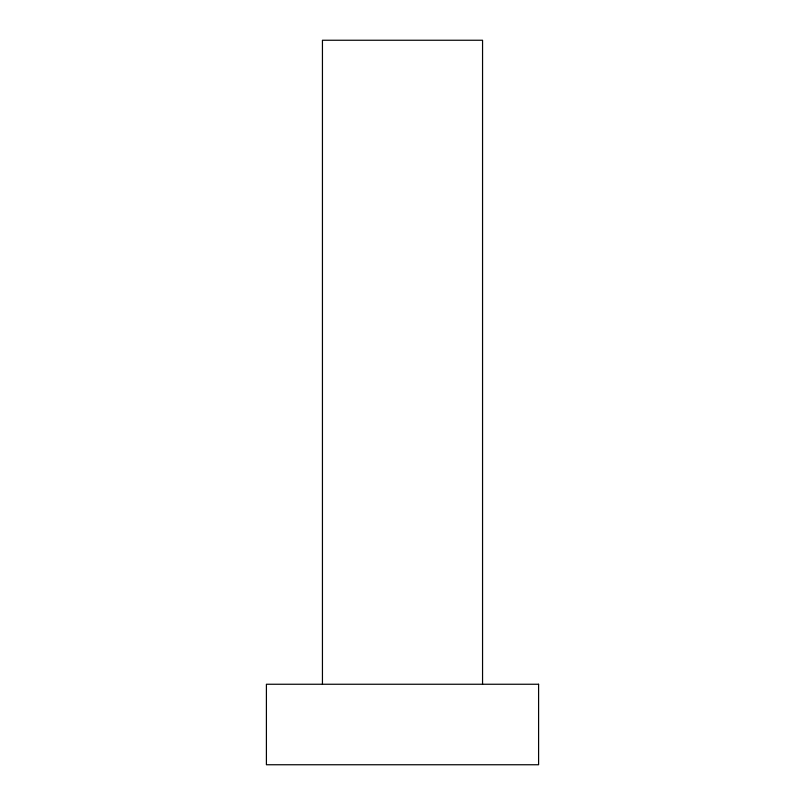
<?xml version="1.0" encoding="UTF-8"?>
<svg xmlns="http://www.w3.org/2000/svg" width="805" height="805" viewBox="0 0 805 805"><rect width="100%" height="100%" fill="white"/><g stroke="black" fill="none" stroke-linecap="round" stroke-linejoin="round"><path stroke-width="1.21" d="M482.557 684.25L482.557 40.25L322.443 40.25L322.443 684.25M538.595 684.25L266.405 684.25L266.405 764.75L538.595 764.75L538.595 684.25"/></g></svg>
